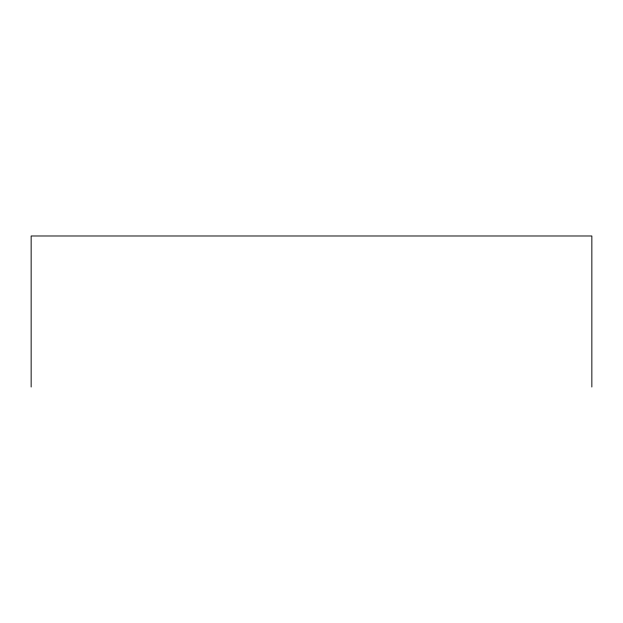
<?xml version="1.0" encoding="UTF-8"?>
<svg xmlns="http://www.w3.org/2000/svg" width="623" height="623" viewBox="0 0 623 623"><rect width="100%" height="100%" fill="white"/><g stroke="black" fill="none" stroke-linecap="round" stroke-linejoin="round"><path stroke-width="0.93" d="M591.85 387.015L591.85 235.985L31.15 235.985L31.15 387.015"/></g></svg>
